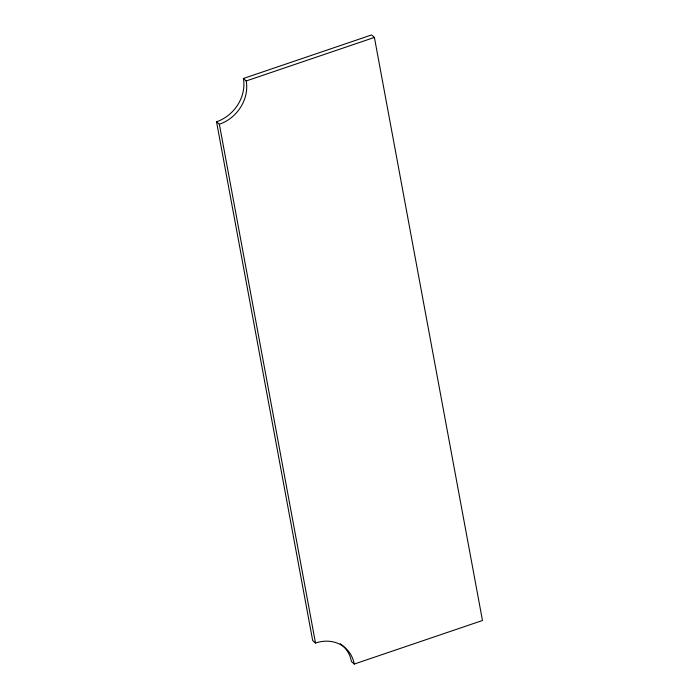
<?xml version="1.0" encoding="UTF-8"?>
<svg xmlns="http://www.w3.org/2000/svg" width="699" height="699" viewBox="0 0 699 699"><rect width="100%" height="100%" fill="white"/><g stroke="black" fill="none" stroke-linecap="round" stroke-linejoin="round"><path stroke-width="1.05" d="M243.374 78.498L371.58 34.95L374.402 37.423L482.467 620.502L354.262 664.05A36.199 30.974 -48.8 0 0 315.502 643.045L312.68 640.572L216.533 121.792A36.199 30.974 -48.8 0 0 243.374 78.498L246.197 80.962L374.402 37.423M216.533 121.792L219.355 124.256L315.502 643.045M354.262 664.05L351.448 661.577A36.199 30.974 -48.8 0 0 340.195 643.7M246.197 80.962A36.199 30.974 -48.8 0 1 219.355 124.256"/></g></svg>
